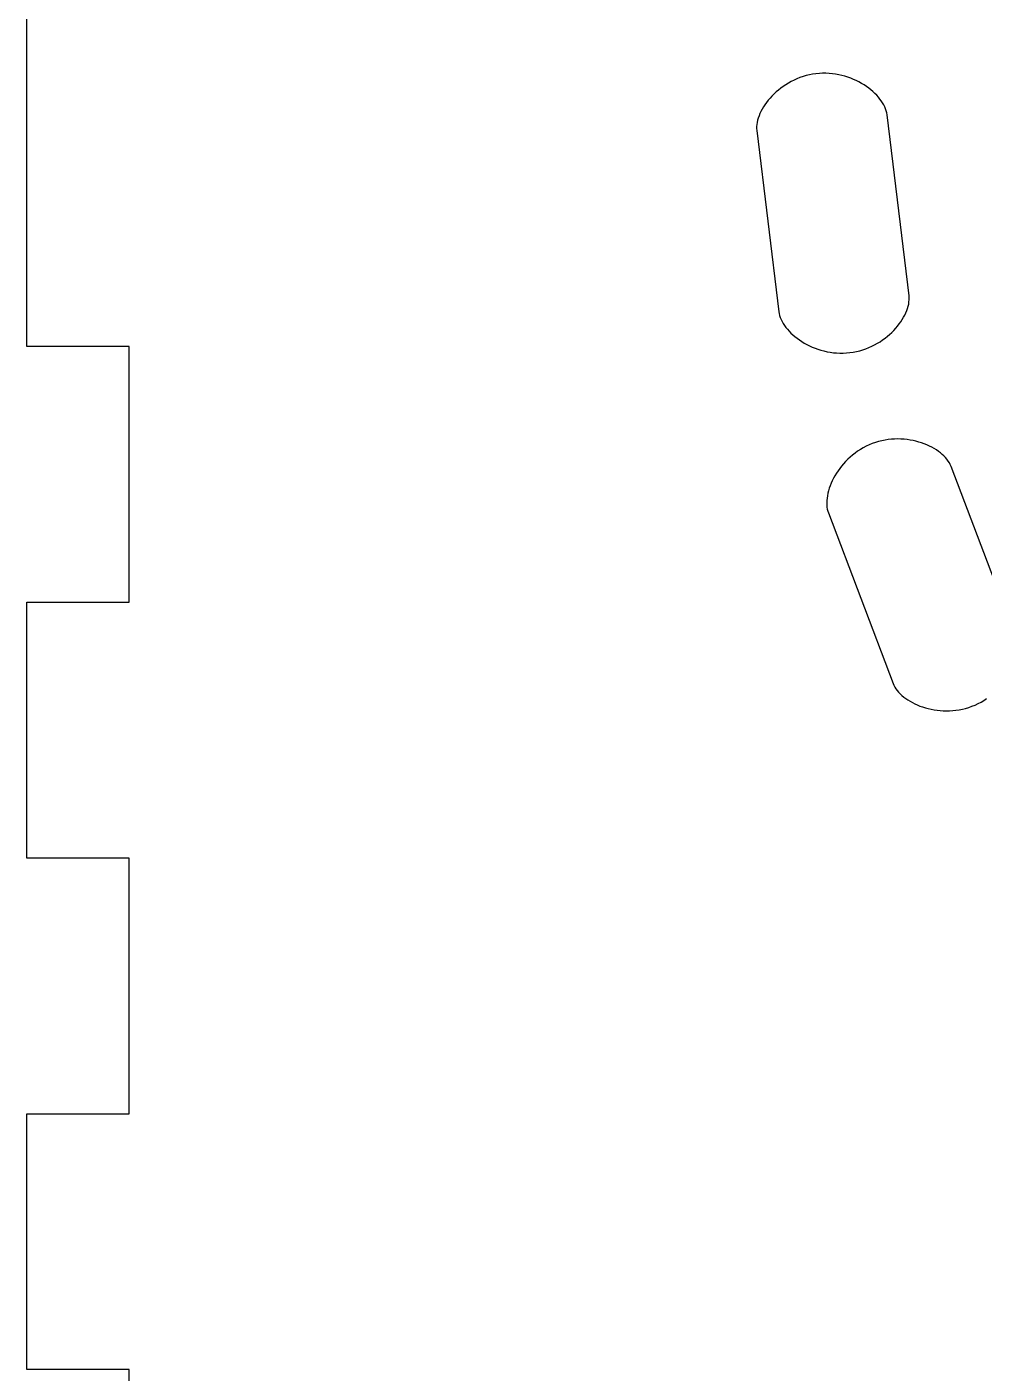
# Model space of a CAD drawing. Extents: x 5 to 376, y 5 to 380.
# Drawn here: x 5.2 to 42.6, y 235.2 to 287.9 of the extents above; entities that cross this region are included whole.
import ezdxf

# ---------------------------------------------------------------- set-up
doc = ezdxf.new("R2010")
doc.units = 0
doc.header["$MEASUREMENT"] = 0
doc.layers.add('Gas', color=7, linetype='Continuous')

msp = doc.modelspace()

# ---------------------------------------------------------------- linework, layer by layer
at = {"layer": 'Gas', "color": 0}
for p, q in [((5.177792, 275.355044), (5.177792, 300.354994)), ((35.395074, 285.872043), (35.278186, 285.825573)), ((35.514931, 285.913595), (35.395074, 285.872043)), ((35.637626, 285.949949), (35.514931, 285.913595)), ((35.76303, 285.980827), (35.637626, 285.949949)), ((35.891012, 286.00595), (35.76303, 285.980827)), ((36.021443, 286.02504), (35.891012, 286.00595)), ((36.152646, 286.037718), (36.021443, 286.02504)), ((36.282905, 286.043951), (36.152646, 286.037718)), ((36.412027, 286.043978), (36.282905, 286.043951)), ((36.539819, 286.038039), (36.412027, 286.043978)), ((36.666091, 286.026373), (36.539819, 286.038039)), ((36.790648, 286.009219), (36.666091, 286.026373)), ((36.913301, 285.986817), (36.790648, 286.009219)), ((37.033856, 285.959406), (36.913301, 285.986817)), ((37.152121, 285.927226), (37.033856, 285.959406)), ((37.267904, 285.890516), (37.152121, 285.927226)), ((37.381013, 285.849516), (37.267904, 285.890516)), ((37.491255, 285.804465), (37.381013, 285.849516)), ((34.55401, 285.385941), (34.465551, 285.310145)), ((34.646478, 285.459046), (34.55401, 285.385941)), ((34.742824, 285.529182), (34.646478, 285.459046)), ((34.842919, 285.59607), (34.742824, 285.529182)), ((34.946633, 285.659432), (34.842919, 285.59607)), ((35.053836, 285.718988), (34.946633, 285.659432)), ((35.164397, 285.774461), (35.053836, 285.718988)), ((35.278186, 285.825573), (35.164397, 285.774461)), ((37.59844, 285.755602), (37.491255, 285.804465)), ((37.702373, 285.703167), (37.59844, 285.755602)), ((37.802864, 285.647399), (37.702373, 285.703167)), ((37.899721, 285.588538), (37.802864, 285.647399)), ((37.99275, 285.526823), (37.899721, 285.588538)), ((38.08176, 285.462493), (37.99275, 285.526823)), ((38.166559, 285.395789), (38.08176, 285.462493)), ((38.246955, 285.326949), (38.166559, 285.395789)), ((38.322754, 285.256212), (38.246955, 285.326949)), ((34.02626, 284.814463), (33.969502, 284.727632)), ((34.087937, 284.900554), (34.02626, 284.814463)), ((34.154402, 284.985626), (34.087937, 284.900554)), ((34.225526, 285.069399), (34.154402, 284.985626)), ((34.301179, 285.151596), (34.225526, 285.069399)), ((34.381231, 285.231937), (34.301179, 285.151596)), ((34.465551, 285.310145), (34.381231, 285.231937)), ((38.393767, 285.183819), (38.322754, 285.256212)), ((38.459799, 285.110008), (38.393767, 285.183819)), ((38.520659, 285.03502), (38.459799, 285.110008)), ((38.576156, 284.959093), (38.520659, 285.03502)), ((38.626095, 284.882467), (38.576156, 284.959093)), ((38.670287, 284.805381), (38.626095, 284.882467)), ((38.708538, 284.728075), (38.670287, 284.805381)), ((33.764047, 284.292107), (33.739533, 284.206679)), ((33.79426, 284.378466), (33.764047, 284.292107)), ((33.830043, 284.465476), (33.79426, 284.378466)), ((33.871264, 284.552859), (33.830043, 284.465476)), ((33.917794, 284.640337), (33.871264, 284.552859)), ((33.969502, 284.727632), (33.917794, 284.640337)), ((38.740656, 284.650788), (38.708538, 284.728075)), ((38.766449, 284.57376), (38.740656, 284.650788)), ((38.785725, 284.497229), (38.766449, 284.57376)), ((38.798293, 284.421437), (38.785725, 284.497229)), ((39.65845, 277.337401), (38.798293, 284.421437)), ((33.701484, 283.958761), (33.701065, 283.87984)), ((33.701065, 283.87984), (33.706996, 283.803241)), ((33.708121, 284.039728), (33.701484, 283.958761)), ((33.706996, 283.803241), (34.137075, 280.261223)), ((33.720847, 284.12246), (33.708121, 284.039728)), ((33.739533, 284.206679), (33.720847, 284.12246)), ((34.137075, 280.261223), (34.567153, 276.719205)), ((39.601753, 276.848674), (39.626167, 276.934062)), ((39.626167, 276.934062), (39.644766, 277.018248)), ((39.644766, 277.018248), (39.657422, 277.100952)), ((39.657422, 277.100952), (39.664007, 277.181898)), ((39.664392, 277.260807), (39.65845, 277.337401)), ((39.664007, 277.181898), (39.664392, 277.260807)), ((34.567153, 276.719205), (34.57972, 276.643415)), ((34.57972, 276.643415), (34.598996, 276.566894)), ((34.598996, 276.566894), (34.624789, 276.489879)), ((34.624789, 276.489879), (34.656907, 276.412612)), ((34.656907, 276.412612), (34.695159, 276.335329)), ((39.340339, 276.326649), (39.396949, 276.413417)), ((39.396949, 276.413417), (39.448514, 276.500651)), ((39.448514, 276.500651), (39.494905, 276.588072)), ((39.494905, 276.588072), (39.535994, 276.675401)), ((39.535994, 276.675401), (39.571653, 276.762361)), ((39.571653, 276.762361), (39.601753, 276.848674)), ((34.695159, 276.335329), (34.739353, 276.258272)), ((34.739353, 276.258272), (34.789297, 276.181678)), ((34.789297, 276.181678), (34.844799, 276.105786)), ((34.844799, 276.105786), (34.905669, 276.030837)), ((34.905669, 276.030837), (34.971713, 275.957069)), ((34.971713, 275.957069), (35.042741, 275.884721)), ((35.042741, 275.884721), (35.11856, 275.814032)), ((38.901894, 275.831358), (38.986087, 275.909502)), ((38.986087, 275.909502), (39.066003, 275.989778)), ((39.066003, 275.989778), (39.141515, 276.071909)), ((39.141515, 276.071909), (39.212493, 276.155616)), ((39.212493, 276.155616), (39.278811, 276.240622)), ((39.278811, 276.240622), (39.340339, 276.326649)), ((9.177784, 275.355044), (5.177792, 275.355044)), ((9.177784, 265.355064), (9.177784, 275.355044)), ((35.11856, 275.814032), (35.19898, 275.745241)), ((35.19898, 275.745241), (35.283807, 275.678587)), ((35.283807, 275.678587), (35.372851, 275.614311)), ((35.372851, 275.614311), (35.46592, 275.552649)), ((35.46592, 275.552649), (35.562822, 275.493842)), ((35.562822, 275.493842), (35.663365, 275.438129)), ((35.663365, 275.438129), (35.767357, 275.385749)), ((35.767357, 275.385749), (35.874607, 275.336941)), ((35.874607, 275.336941), (35.984924, 275.291943)), ((38.089776, 275.316321), (38.203567, 275.367401)), ((38.203567, 275.367401), (38.314107, 275.422837)), ((38.314107, 275.422837), (38.421267, 275.48235)), ((38.421267, 275.48235), (38.52492, 275.545664)), ((38.52492, 275.545664), (38.624938, 275.612499)), ((38.624938, 275.612499), (38.721191, 275.682579)), ((38.721191, 275.682579), (38.813553, 275.755624)), ((38.813553, 275.755624), (38.901894, 275.831358)), ((35.984924, 275.291943), (36.098114, 275.250996)), ((36.098114, 275.250996), (36.213988, 275.214338)), ((36.213988, 275.214338), (36.332352, 275.182208)), ((36.332352, 275.182208), (36.453016, 275.154846)), ((36.453016, 275.154846), (36.575787, 275.13249)), ((36.575787, 275.13249), (36.700474, 275.115379)), ((36.700474, 275.115379), (36.826885, 275.103754)), ((36.826885, 275.103754), (36.954828, 275.097852)), ((36.954828, 275.097852), (37.084111, 275.097912)), ((37.084111, 275.097912), (37.214544, 275.104175)), ((37.214544, 275.104175), (37.345934, 275.116879)), ((37.345934, 275.116879), (37.47654, 275.135987)), ((37.47654, 275.135987), (37.604664, 275.161119)), ((37.604664, 275.161119), (37.730178, 275.191996)), ((37.730178, 275.191996), (37.852953, 275.228341)), ((37.852953, 275.228341), (37.972862, 275.269875)), ((37.972862, 275.269875), (38.089776, 275.316321)), ((38.471282, 271.643179), (38.3463, 271.605954)), ((38.596645, 271.674106), (38.471282, 271.643179)), ((38.722146, 271.698922), (38.596645, 271.674106)), ((38.84754, 271.717814), (38.722146, 271.698922)), ((38.972584, 271.730967), (38.84754, 271.717814)), ((39.097033, 271.738568), (38.972584, 271.730967)), ((39.220645, 271.740805), (39.097033, 271.738568)), ((39.343174, 271.737863), (39.220645, 271.740805)), ((39.464378, 271.729928), (39.343174, 271.737863)), ((39.584012, 271.717188), (39.464378, 271.729928)), ((39.701833, 271.699829), (39.584012, 271.717188)), ((39.817596, 271.678037), (39.701833, 271.699829)), ((39.931058, 271.651998), (39.817596, 271.678037)), ((40.041976, 271.6219), (39.931058, 271.651998)), ((37.449769, 271.113843), (37.355696, 271.033523)), ((37.54802, 271.190701), (37.449769, 271.113843)), ((37.65039, 271.263795), (37.54802, 271.190701)), ((37.75682, 271.332823), (37.65039, 271.263795)), ((37.86725, 271.397483), (37.75682, 271.332823)), ((37.98162, 271.457475), (37.86725, 271.397483)), ((38.099871, 271.512496), (37.98162, 271.457475)), ((38.221944, 271.562246), (38.099871, 271.512496)), ((38.3463, 271.605954), (38.221944, 271.562246)), ((40.150104, 271.587928), (40.041976, 271.6219)), ((40.255199, 271.55027), (40.150104, 271.587928)), ((40.357018, 271.509111), (40.255199, 271.55027)), ((40.455316, 271.464639), (40.357018, 271.509111)), ((40.54985, 271.417039), (40.455316, 271.464639)), ((40.640376, 271.366498), (40.54985, 271.417039)), ((40.726649, 271.313203), (40.640376, 271.366498)), ((40.808427, 271.25734), (40.726649, 271.313203)), ((40.885465, 271.199095), (40.808427, 271.25734)), ((40.957519, 271.138655), (40.885465, 271.199095)), ((41.024345, 271.076207), (40.957519, 271.138655)), ((36.950098, 270.590538), (36.882348, 270.495775)), ((37.022383, 270.683648), (36.950098, 270.590538)), ((37.099146, 270.774803), (37.022383, 270.683648)), ((37.180325, 270.863701), (37.099146, 270.774803)), ((37.265862, 270.950042), (37.180325, 270.863701)), ((37.355696, 271.033523), (37.265862, 270.950042)), ((41.0857, 271.011937), (41.024345, 271.076207)), ((41.14134, 270.946031), (41.0857, 271.011937)), ((41.191021, 270.878677), (41.14134, 270.946031)), ((41.234499, 270.81006), (41.191021, 270.878677)), ((41.27153, 270.740366), (41.234499, 270.81006)), ((41.30187, 270.669783), (41.27153, 270.740366)), ((43.832354, 263.997446), (41.30187, 270.669783)), ((36.657903, 270.106222), (36.613728, 270.007717)), ((36.706913, 270.204582), (36.657903, 270.106222)), ((36.760696, 270.302496), (36.706913, 270.204582)), ((36.819195, 270.39966), (36.760696, 270.302496)), ((36.882348, 270.495775), (36.819195, 270.39966)), ((36.48656, 269.618272), (36.467449, 269.523563)), ((36.510803, 269.714343), (36.48656, 269.618272)), ((36.540119, 269.811476), (36.510803, 269.714343)), ((36.574447, 269.909367), (36.540119, 269.811476)), ((36.613728, 270.007717), (36.574447, 269.909367)), ((36.444861, 269.339438), (36.441504, 269.250626)), ((36.441504, 269.250626), (36.443516, 269.164382)), ((36.443516, 269.164382), (36.450959, 269.081008)), ((36.45353, 269.430518), (36.444861, 269.339438)), ((36.450959, 269.081008), (36.463891, 269.000806)), ((36.467449, 269.523563), (36.45353, 269.430518)), ((36.463891, 269.000806), (36.482372, 268.924078)), ((36.482372, 268.924078), (36.506461, 268.851124)), ((36.506461, 268.851124), (37.771703, 265.514956)), ((5.177792, 255.355084), (5.177792, 265.355064)), ((5.177792, 265.355064), (9.177784, 265.355064)), ((37.771703, 265.514956), (39.036945, 262.178787)), ((39.036945, 262.178787), (39.067284, 262.108207)), ((39.067284, 262.108207), (39.104313, 262.038522)), ((39.104313, 262.038522), (39.147787, 261.969918)), ((39.147787, 261.969918), (39.197463, 261.902582)), ((39.197463, 261.902582), (39.253098, 261.836699)), ((39.253098, 261.836699), (39.314449, 261.772457)), ((39.314449, 261.772457), (39.381272, 261.710041)), ((39.381272, 261.710041), (39.453324, 261.649638)), ((39.453324, 261.649638), (39.530361, 261.591434)), ((39.530361, 261.591434), (39.61214, 261.535614)), ((39.61214, 261.535614), (39.698418, 261.482367)), ((39.698418, 261.482367), (39.788951, 261.431876)), ((39.788951, 261.431876), (39.883497, 261.38433)), ((39.883497, 261.38433), (39.98181, 261.339914)), ((39.98181, 261.339914), (40.083649, 261.298815)), ((40.083649, 261.298815), (40.18877, 261.261218)), ((40.18877, 261.261218), (40.296929, 261.22731)), ((40.296929, 261.22731), (40.407884, 261.197277)), ((40.407884, 261.197277), (40.52139, 261.171306)), ((40.52139, 261.171306), (40.637204, 261.149583)), ((40.637204, 261.149583), (40.755084, 261.132293)), ((40.755084, 261.132293), (40.874785, 261.119624)), ((40.874785, 261.119624), (40.996064, 261.111762)), ((40.996064, 261.111762), (41.118678, 261.108892)), ((41.118678, 261.108892), (41.242383, 261.111201)), ((41.242383, 261.111201), (41.366937, 261.118876)), ((41.366937, 261.118876), (41.492095, 261.132102)), ((41.492095, 261.132102), (41.617615, 261.151066)), ((41.617615, 261.151066), (41.743253, 261.175955)), ((41.743253, 261.175955), (41.868765, 261.206953)), ((41.868765, 261.206953), (41.993909, 261.244249)), ((41.993909, 261.244249), (42.118441, 261.288027)), ((42.118441, 261.288027), (42.240679, 261.337836)), ((42.240679, 261.337836), (42.359065, 261.3929)), ((42.359065, 261.3929), (42.473542, 261.452917)), ((42.473542, 261.452917), (42.584052, 261.517588)), ((42.584052, 261.517588), (42.690537, 261.586611)), ((9.177784, 255.355084), (5.177792, 255.355084)), ((9.177784, 245.355104), (9.177784, 255.355084)), ((5.177792, 235.355124), (5.177792, 245.355104)), ((5.177792, 245.355104), (9.177784, 245.355104)), ((9.177784, 235.355124), (5.177792, 235.355124)), ((9.177784, 225.355144), (9.177784, 235.355124))]:
    msp.add_line(p, q, dxfattribs=at)

doc.saveas('drawing.dxf')
